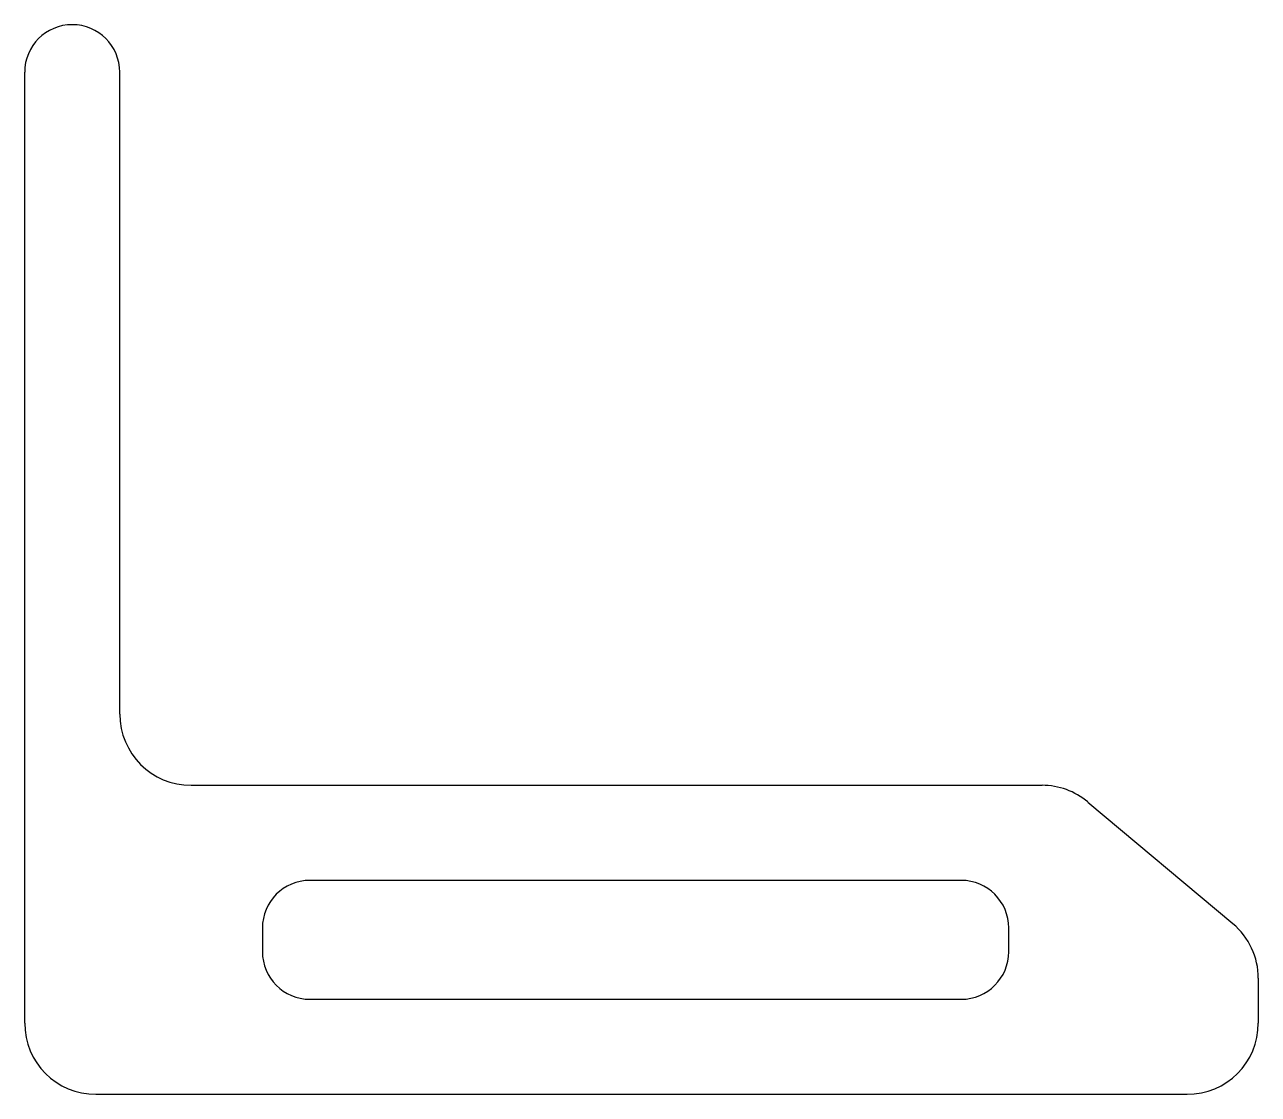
# Model space of a CAD drawing. Header units: metres. Extents: x 0 to 51.9, y 0 to 45.
import ezdxf

# ---------------------------------------------------------------- set-up
doc = ezdxf.new("R2010")
doc.units = ezdxf.units.M

msp = doc.modelspace()

# ---------------------------------------------------------------- linework, layer by layer
for p, q in [((0, 3), (0, 43)), ((4, 16), (4, 43)), ((7, 13), (42.8, 13)), ((7, 13), (7, 13)), ((44.728, 12.298), (50.828, 7.18)), ((44.728, 12.298), (44.728, 12.298)), ((39.4, 9), (12, 9)), ((10, 7), (10, 6)), ((41.4, 6), (41.4, 7)), ((50.828, 7.18), (50.828, 7.18)), ((51.9, 4.881), (51.9, 3)), ((12, 4), (39.4, 4)), ((3, 0), (48.9, 0))]:
    msp.add_line(p, q)
for centre, radius, start, end in [((2, 43), 2, 0, 180), ((7, 16), 3, 180, 270), ((42.8, 10), 3, 50, 90), ((12, 7), 2, 90, 180), ((39.4, 7), 2, 0, 90), ((48.9, 4.881), 3, 0, 50), ((12, 6), 2, 180, 270), ((39.4, 6), 2, 270, 0), ((3, 3), 3, 180, 270), ((48.9, 3), 3, 270, 0)]:
    msp.add_arc(centre, radius, start, end)

doc.saveas('drawing.dxf')
